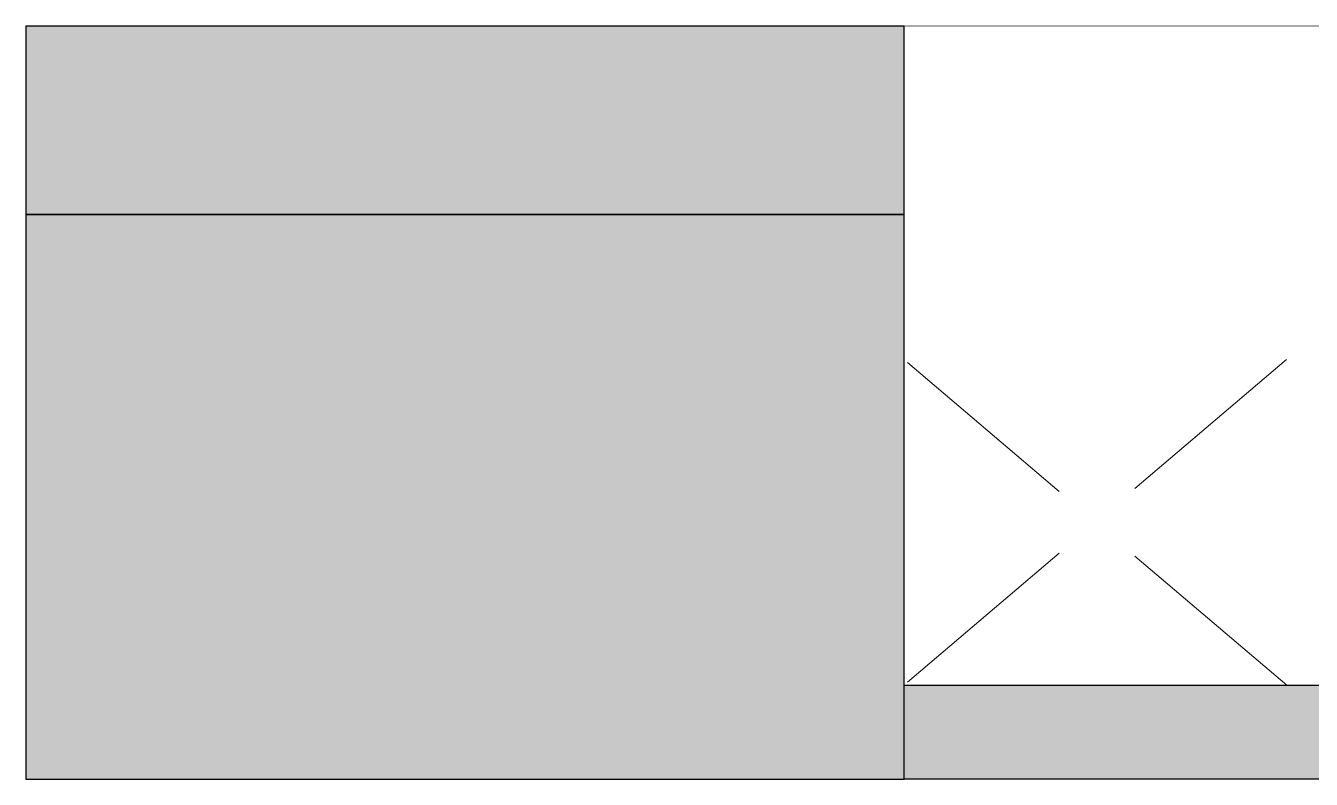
# Model space of a CAD drawing. Header units: millimetres. Extents: x 307301 to 459443, y -2888111 to -2805601.
# Drawn here: x 310434 to 312483, y -2812253 to -2811052 of the extents above; entities that cross this region are included whole.
import ezdxf

# ---------------------------------------------------------------- set-up
doc = ezdxf.new("R2010")
doc.units = ezdxf.units.MM
doc.header["$LTSCALE"] = 10
doc.header["$MEASUREMENT"] = 0
doc.linetypes.add('DASHED', pattern=[19.05, 12.7, -6.35])
doc.linetypes.add('HIDDEN', pattern=[9.525, 6.35, -3.175])
doc.layers.add('COL', color=2, linetype='Continuous')
doc.layers.add('WALL - PDA', color=1, linetype='Continuous')
for name, color, linetype, lineweight in [('COLUMN HATCH', 252, 'Continuous', 5), ('DOTTED', 7, 'DASHED', 5), ('ELEV', 143, 'Continuous', 9), ('HATCH WALL', 8, 'Continuous', 0)]:
    doc.layers.add(name, color=color, linetype=linetype, lineweight=lineweight)
doc.layers.add('MCPL-COLUMN-1', color=7, linetype='Continuous', true_color=0x00fa00)

# ---------------------------------------------------------------- blocks, each defined once
blk = doc.blocks.new('A$C9a3b0c70')
at = {"layer": 'COLUMN HATCH'}
h = blk.add_hatch(color=252, dxfattribs=at)
h.dxf.hatch_style = 1
h.paths.add_polyline_path([(6399.2, 21922.3), (7079.9, 21922.3), (7079.9, 22222.3), (5679.9, 22222.3), (5679.9, 21922.3)])
h = blk.add_hatch(color=252, dxfattribs=at)
h.dxf.hatch_style = 1
h.paths.add_polyline_path([(6399.2, 21022.3), (7080, 21022.3), (7079.9, 21922.3), (5679.9, 21922.3), (5680, 21022.3)])
at = {"layer": 'HATCH WALL'}
blk.add_hatch(color=7, dxfattribs=at).paths.add_polyline_path([(7080, 21172.3), (7919.9, 21172.3), (7919.9, 21022.3), (7080, 21022.3)])
at = {"layer": 'COL', "elevation": 0.1}
for points in [[(6399.2, 21922.3), (7079.9, 21922.3), (7079.9, 22222.3), (5679.9, 22222.3), (5679.9, 21922.3), (6399.2, 21922.3)], [(6399.2, 21022.3), (7080, 21022.3), (7079.9, 21922.3), (5679.9, 21922.3), (5680, 21022.3), (6399.2, 21022.3)]]:
    blk.add_lwpolyline(points, close=True, dxfattribs=at)
at = {"layer": 'DOTTED', "color": 8, "linetype": 'HIDDEN', "ltscale": 5}
for p, q in [((7689.9, 21172.3), (7079.9, 21691.1)), ((7689.8, 21691.2), (7080, 21172.3, 0.1))]:
    blk.add_line(p, q, dxfattribs=at)
at = {"layer": 'WALL - PDA', "elevation": 0.1}
blk.add_lwpolyline([(7080, 21172.3), (7919.9, 21172.3), (7919.9, 21022.3), (7080, 21022.3)], close=True, dxfattribs=at)

msp = doc.modelspace()

# ---------------------------------------------------------------- linework, layer by layer
at = {"layer": 'ELEV', "ltscale": 50, "elevation": 0, "flags": 128}
msp.add_lwpolyline([(311834.1, -2812102.9), (311834.1, -2811052.9), (315434.1, -2811052.2), (315434.1, -2811352.9), (312524.1, -2811352.9), (312524.1, -2812102.9), (311834.2, -2812102.9)], dxfattribs=at)
at = {"layer": 'MCPL-COLUMN-1', "color": 8, "elevation": 0.1}
msp.add_lwpolyline([(311153.4, -2811352.9), (311834.1, -2811352.9), (311834.1, -2811052.9), (310434.1, -2811052.9), (310434.1, -2811352.9), (311153.4, -2811352.9)], close=True, dxfattribs=at)

# ---------------------------------------------------------------- block references
msp.add_blockref('A$C9a3b0c70', (304754.2, -2833275.2))

doc.saveas('drawing.dxf')
